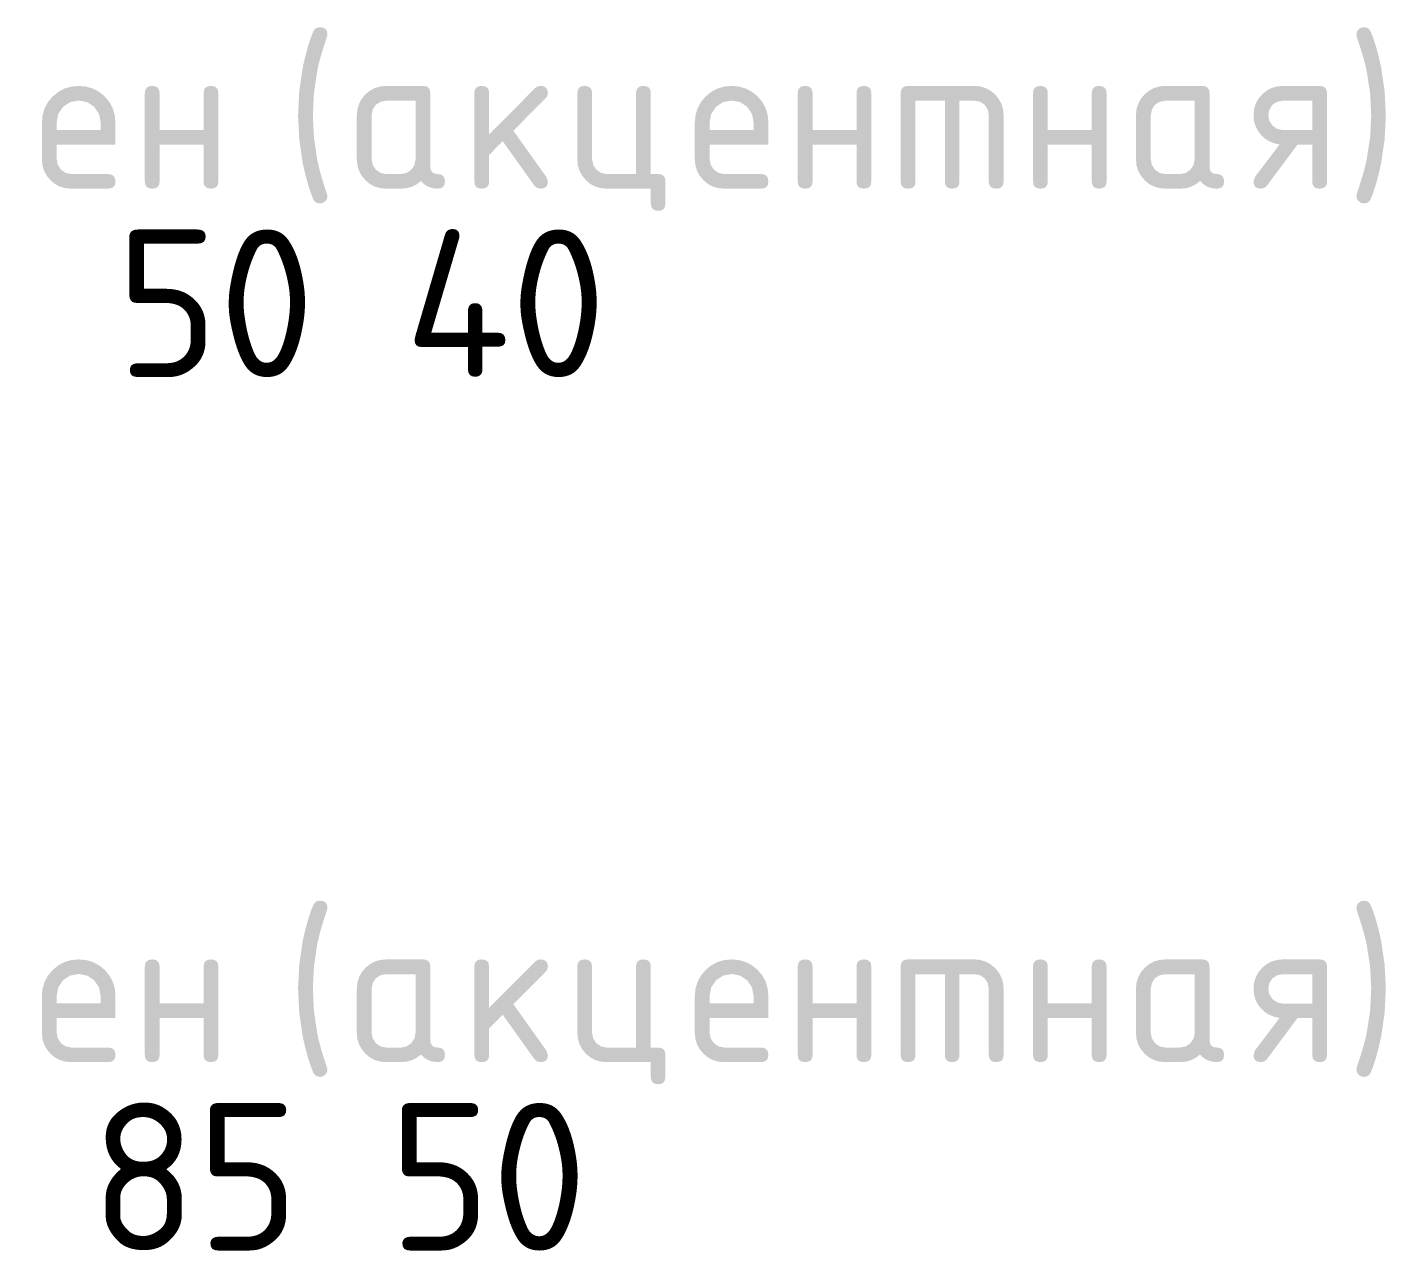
# Model space of a CAD drawing. Header units: millimetres. Extents: x 0 to 1189, y 0 to 841.
# Drawn here: x 1034.52 to 1062.52, y 602.24 to 627.46 of the extents above; entities that cross this region are included whole.
import ezdxf

# ---------------------------------------------------------------- set-up
doc = ezdxf.new("R2010")
doc.units = ezdxf.units.MM

msp = doc.modelspace()

# ---------------------------------------------------------------- hatches: boundary and pattern name
h = msp.add_hatch(color=7)
h.dxf.hatch_style = 2
h.paths.add_polyline_path([(1040.407595, 625.639412), (1040.42992, 625.18273), (1040.496892, 624.729355), (1040.528441, 624.583033), (1040.57234, 624.417436), (1040.628125, 624.232099), (1040.69533, 624.026556), (1040.708559, 623.971434), (1040.697741, 623.915417), (1040.661706, 623.865601), (1040.613543, 623.833217), (1040.555872, 623.823157), (1040.476015, 623.839487), (1040.424683, 623.890957), (1040.365212, 624.040853), (1040.307757, 624.217414), (1040.252678, 624.420227), (1040.200339, 624.648878), (1040.127785, 625.140837), (1040.102773, 625.639412), (1040.127785, 626.137779), (1040.200339, 626.629945), (1040.252678, 626.85845), (1040.307757, 627.060651), (1040.365212, 627.235877), (1040.424683, 627.383457), (1040.476015, 627.438303), (1040.555872, 627.455115), (1040.622518, 627.445606), (1040.67025, 627.417081), (1040.698964, 627.369539), (1040.708559, 627.302979), (1040.69533, 627.247858), (1040.628125, 627.044787), (1040.57234, 626.860629), (1040.528441, 626.695488), (1040.496892, 626.549468), (1040.42992, 626.096093)])
h = msp.add_hatch(color=7)
h.dxf.hatch_style = 2
h.paths.add_polyline_path([(1062.223815, 625.639412), (1062.201009, 626.096093), (1062.13066, 626.549468), (1062.099043, 626.688357), (1062.054661, 626.851121), (1061.997567, 627.037655), (1061.927813, 627.247858), (1061.918993, 627.302979), (1061.931258, 627.362855), (1061.965847, 627.413222), (1062.015663, 627.445124), (1062.07168, 627.455115), (1062.154638, 627.438303), (1062.202869, 627.383457), (1062.263968, 627.235877), (1062.321243, 627.060651), (1062.375417, 626.85845), (1062.427214, 626.629945), (1062.499768, 626.137779), (1062.524779, 625.639412), (1062.499768, 625.140837), (1062.427214, 624.648878), (1062.375417, 624.420227), (1062.321243, 624.217414), (1062.263968, 624.040853), (1062.202869, 623.890957), (1062.154638, 623.839487), (1062.07168, 623.823157), (1062.01711, 623.833217), (1061.965847, 623.865601), (1061.931258, 623.916864), (1061.918993, 623.971434), (1061.927813, 624.026556), (1061.997567, 624.23923), (1062.054661, 624.426945), (1062.099043, 624.590165), (1062.13066, 624.729355), (1062.201009, 625.18273)])
h = msp.add_hatch(color=7)
h.paths.add_polyline_path([(1035.580222, 625.944234), (1035.405211, 625.911919), (1035.258312, 625.813044), (1035.159438, 625.666146), (1035.127123, 625.491135), (1035.127123, 625.338448), (1036.033321, 625.338448), (1036.033321, 625.491135), (1036.001006, 625.666146), (1035.902132, 625.813044), (1035.755233, 625.911919)])
h.paths.add_polyline_path([(1035.127123, 625.034177), (1035.127123, 624.733214), (1035.149447, 624.617596), (1035.21642, 624.517688), (1035.314192, 624.450716), (1035.428086, 624.428392), (1036.185456, 624.428392), (1036.252334, 624.418883), (1036.30004, 624.390358), (1036.328626, 624.342815), (1036.338143, 624.276256), (1036.328626, 624.210067), (1036.30004, 624.163877), (1036.252334, 624.136807), (1036.185456, 624.127979), (1035.428086, 624.127979), (1035.305674, 624.138444), (1035.193338, 624.170354), (1035.09144, 624.224485), (1035.000343, 624.301612), (1034.922527, 624.39463), (1034.86688, 624.496742), (1034.833454, 624.60919), (1034.822301, 624.733214), (1034.822301, 625.486725), (1034.8359, 625.639231), (1034.87694, 625.779489), (1034.945782, 625.907862), (1035.042787, 626.024711), (1035.159317, 626.121398), (1035.287527, 626.190076), (1035.427725, 626.231055), (1035.580222, 626.244646), (1035.732719, 626.231115), (1035.872917, 626.190558), (1036.001126, 626.123025), (1036.117657, 626.02857), (1036.214662, 625.912039), (1036.283504, 625.78383), (1036.324543, 625.643632), (1036.338143, 625.491135), (1036.338143, 625.034177)])
h = msp.add_hatch(color=7)
h.dxf.hatch_style = 2
h.paths.add_polyline_path([(1037.249027, 625.034177), (1037.249027, 624.276256), (1037.239518, 624.210067), (1037.210993, 624.163877), (1037.163451, 624.136807), (1037.096892, 624.127979), (1037.030014, 624.136807), (1036.982308, 624.163877), (1036.953722, 624.210067), (1036.944205, 624.276256), (1036.944205, 626.096369), (1036.953722, 626.160698), (1036.982308, 626.207094), (1037.030014, 626.235198), (1037.096892, 626.244646), (1037.163451, 626.235198), (1037.210993, 626.207094), (1037.239518, 626.160698), (1037.249027, 626.096369), (1037.249027, 625.338448), (1038.155225, 625.338448), (1038.155225, 626.096369), (1038.164733, 626.160698), (1038.193259, 626.207094), (1038.240801, 626.235198), (1038.30736, 626.244646), (1038.374238, 626.235198), (1038.421944, 626.207094), (1038.45053, 626.160698), (1038.460047, 626.096369), (1038.460047, 624.276256), (1038.45053, 624.210067), (1038.421944, 624.163877), (1038.374238, 624.136807), (1038.30736, 624.127979), (1038.240801, 624.136807), (1038.193259, 624.163877), (1038.164733, 624.210067), (1038.155225, 624.276256), (1038.155225, 625.034177)])
h = msp.add_hatch(color=7)
h.paths.add_polyline_path([(1042.525104, 625.939824), (1041.91987, 625.939824), (1041.802116, 625.918051), (1041.703793, 625.854937), (1041.640679, 625.756683), (1041.618906, 625.639412), (1041.618906, 624.733214), (1041.64123, 624.617596), (1041.708203, 624.517688), (1041.805975, 624.450716), (1041.91987, 624.428392), (1042.22414, 624.428392), (1042.339689, 624.450716), (1042.435807, 624.517688), (1042.50278, 624.615943), (1042.525104, 624.733214)])
h.paths.add_polyline_path([(1043.130338, 624.276256), (1043.12089, 624.210067), (1043.092787, 624.163877), (1043.04639, 624.136807), (1042.982061, 624.127979), (1042.879665, 624.137557), (1042.787965, 624.166564), (1042.706497, 624.215416), (1042.634796, 624.284524), (1042.545129, 624.215416), (1042.447038, 624.166564), (1042.340163, 624.137557), (1042.22414, 624.127979), (1041.91987, 624.127979), (1041.797457, 624.138444), (1041.685121, 624.170354), (1041.583224, 624.224485), (1041.492127, 624.301612), (1041.41431, 624.39463), (1041.358664, 624.496742), (1041.325238, 624.60919), (1041.314084, 624.733214), (1041.314084, 625.639412), (1041.325238, 625.761575), (1041.358664, 625.874229), (1041.41431, 625.977375), (1041.492127, 626.071013), (1041.583224, 626.14628), (1041.685121, 626.200618), (1041.797457, 626.233561), (1041.91987, 626.244646), (1042.677239, 626.244646), (1042.744117, 626.235198), (1042.791823, 626.207094), (1042.820409, 626.160698), (1042.829926, 626.096369), (1042.829926, 624.581078), (1042.839435, 624.5142), (1042.86796, 624.466494), (1042.915502, 624.437909), (1042.982061, 624.428392), (1043.04639, 624.418883), (1043.092787, 624.390358), (1043.12089, 624.342815)])
h = msp.add_hatch(color=7)
h.dxf.hatch_style = 2
h.paths.add_polyline_path([(1044.041518, 625.249702), (1044.994018, 626.202202), (1045.040526, 626.234586), (1045.099851, 626.244646), (1045.166729, 626.235198), (1045.214435, 626.207094), (1045.243021, 626.160698), (1045.252538, 626.096369), (1045.240273, 626.038698), (1045.205684, 625.990536), (1044.540919, 625.321912), (1045.222772, 624.365002), (1045.252538, 624.276256), (1045.243021, 624.210067), (1045.214435, 624.163877), (1045.166729, 624.136807), (1045.099851, 624.127979), (1045.026953, 624.143758), (1044.973072, 624.191369), (1044.320984, 625.105835), (1044.041518, 624.822511), (1044.041518, 624.276256), (1044.032009, 624.210067), (1044.003484, 624.163877), (1043.955942, 624.136807), (1043.889382, 624.127979), (1043.822504, 624.136807), (1043.774798, 624.163877), (1043.746213, 624.210067), (1043.736696, 624.276256), (1043.736696, 626.096369), (1043.746213, 626.160698), (1043.774798, 626.207094), (1043.822504, 626.235198), (1043.889382, 626.244646), (1043.955942, 626.235198), (1044.003484, 626.207094), (1044.032009, 626.160698), (1044.041518, 626.096369)])
h = msp.add_hatch(color=7)
h.dxf.hatch_style = 2
h.paths.add_polyline_path([(1047.526577, 624.428392), (1047.590906, 624.418943), (1047.637302, 624.39084), (1047.665406, 624.344443), (1047.674854, 624.280115), (1047.674854, 623.823157), (1047.665406, 623.756598), (1047.637302, 623.709056), (1047.590906, 623.68053), (1047.526577, 623.671022), (1047.460018, 623.68053), (1047.412476, 623.709056), (1047.38395, 623.756598), (1047.374442, 623.823157), (1047.374442, 624.127979), (1046.464385, 624.127979), (1046.341972, 624.138444), (1046.229636, 624.170354), (1046.127739, 624.224485), (1046.036642, 624.301612), (1045.958826, 624.39525), (1045.903179, 624.498396), (1045.869753, 624.611051), (1045.8586, 624.733214), (1045.8586, 626.096369), (1045.868117, 626.160698), (1045.896702, 626.207094), (1045.944408, 626.235198), (1046.011286, 626.244646), (1046.077846, 626.235198), (1046.125388, 626.207094), (1046.153913, 626.160698), (1046.163422, 626.096369), (1046.163422, 624.733214), (1046.185746, 624.617596), (1046.252719, 624.517688), (1046.35049, 624.450716), (1046.464385, 624.428392), (1047.06962, 624.428392), (1047.06962, 626.096369), (1047.079128, 626.160698), (1047.107653, 626.207094), (1047.155196, 626.235198), (1047.221755, 626.244646), (1047.288633, 626.235198), (1047.336339, 626.207094), (1047.364925, 626.160698), (1047.374442, 626.096369), (1047.374442, 624.428392)])
h = msp.add_hatch(color=7)
h.paths.add_polyline_path([(1049.039132, 625.944234), (1048.864121, 625.911919), (1048.717223, 625.813044), (1048.618348, 625.666146), (1048.586033, 625.491135), (1048.586033, 625.338448), (1049.492231, 625.338448), (1049.492231, 625.491135), (1049.459916, 625.666146), (1049.361042, 625.813044), (1049.214143, 625.911919)])
h.paths.add_polyline_path([(1048.586033, 625.034177), (1048.586033, 624.733214), (1048.608358, 624.617596), (1048.67533, 624.517688), (1048.773102, 624.450716), (1048.886997, 624.428392), (1049.644367, 624.428392), (1049.711245, 624.418883), (1049.75895, 624.390358), (1049.787536, 624.342815), (1049.797053, 624.276256), (1049.787536, 624.210067), (1049.75895, 624.163877), (1049.711245, 624.136807), (1049.644367, 624.127979), (1048.886997, 624.127979), (1048.764584, 624.138444), (1048.652248, 624.170354), (1048.550351, 624.224485), (1048.459254, 624.301612), (1048.381438, 624.39463), (1048.325791, 624.496742), (1048.292365, 624.60919), (1048.281211, 624.733214), (1048.281211, 625.486725), (1048.294811, 625.639231), (1048.33585, 625.779489), (1048.404692, 625.907862), (1048.501697, 626.024711), (1048.618228, 626.121398), (1048.746437, 626.190076), (1048.886635, 626.231055), (1049.039132, 626.244646), (1049.191629, 626.231115), (1049.331828, 626.190558), (1049.460037, 626.123025), (1049.576567, 626.02857), (1049.673572, 625.912039), (1049.742414, 625.78383), (1049.783454, 625.643632), (1049.797053, 625.491135), (1049.797053, 625.034177)])
h = msp.add_hatch(color=7)
h.dxf.hatch_style = 2
h.paths.add_polyline_path([(1050.707937, 625.034177), (1050.707937, 624.276256), (1050.698429, 624.210067), (1050.669903, 624.163877), (1050.622361, 624.136807), (1050.555802, 624.127979), (1050.488924, 624.136807), (1050.441218, 624.163877), (1050.412632, 624.210067), (1050.403115, 624.276256), (1050.403115, 626.096369), (1050.412632, 626.160698), (1050.441218, 626.207094), (1050.488924, 626.235198), (1050.555802, 626.244646), (1050.622361, 626.235198), (1050.669903, 626.207094), (1050.698429, 626.160698), (1050.707937, 626.096369), (1050.707937, 625.338448), (1051.614135, 625.338448), (1051.614135, 626.096369), (1051.623644, 626.160698), (1051.652169, 626.207094), (1051.699711, 626.235198), (1051.766271, 626.244646), (1051.833149, 626.235198), (1051.880855, 626.207094), (1051.90944, 626.160698), (1051.918957, 626.096369), (1051.918957, 624.276256), (1051.90944, 624.210067), (1051.880855, 624.163877), (1051.833149, 624.136807), (1051.766271, 624.127979), (1051.699711, 624.136807), (1051.652169, 624.163877), (1051.623644, 624.210067), (1051.614135, 624.276256), (1051.614135, 625.034177)])
h = msp.add_hatch(color=7)
h.dxf.hatch_style = 2
h.paths.add_polyline_path([(1052.677706, 626.244646), (1054.040861, 626.244646), (1054.162335, 626.233561), (1054.273474, 626.200618), (1054.375104, 626.14628), (1054.468053, 626.071013), (1054.545869, 625.977375), (1054.601516, 625.874229), (1054.634942, 625.761575), (1054.646096, 625.639412), (1054.646096, 624.276256), (1054.636579, 624.210067), (1054.607993, 624.163877), (1054.560287, 624.136807), (1054.493409, 624.127979), (1054.42685, 624.136807), (1054.379307, 624.163877), (1054.350782, 624.210067), (1054.341274, 624.276256), (1054.341274, 625.639412), (1054.319501, 625.756683), (1054.256386, 625.854937), (1054.158132, 625.919705), (1054.040861, 625.939824), (1053.736039, 625.939824), (1053.736039, 624.276256), (1053.726522, 624.210067), (1053.697936, 624.163877), (1053.650231, 624.136807), (1053.583353, 624.127979), (1053.519257, 624.136807), (1053.472834, 624.163877), (1053.444601, 624.210067), (1053.435076, 624.276256), (1053.435076, 625.939824), (1052.829841, 625.939824), (1052.829841, 624.276256), (1052.820333, 624.210067), (1052.791807, 624.163877), (1052.744265, 624.136807), (1052.677706, 624.127979), (1052.610828, 624.136807), (1052.563122, 624.163877), (1052.534536, 624.210067), (1052.525019, 624.276256), (1052.525019, 626.096369), (1052.534536, 626.160698), (1052.563122, 626.207094), (1052.610828, 626.235198)])
h = msp.add_hatch(color=7)
h.dxf.hatch_style = 2
h.paths.add_polyline_path([(1055.557396, 625.034177), (1055.557396, 624.276256), (1055.547887, 624.210067), (1055.519362, 624.163877), (1055.47182, 624.136807), (1055.40526, 624.127979), (1055.338382, 624.136807), (1055.290677, 624.163877), (1055.262091, 624.210067), (1055.252574, 624.276256), (1055.252574, 626.096369), (1055.262091, 626.160698), (1055.290677, 626.207094), (1055.338382, 626.235198), (1055.40526, 626.244646), (1055.47182, 626.235198), (1055.519362, 626.207094), (1055.547887, 626.160698), (1055.557396, 626.096369), (1055.557396, 625.338448), (1056.463594, 625.338448), (1056.463594, 626.096369), (1056.473102, 626.160698), (1056.501628, 626.207094), (1056.54917, 626.235198), (1056.615729, 626.244646), (1056.682607, 626.235198), (1056.730313, 626.207094), (1056.758899, 626.160698), (1056.768416, 626.096369), (1056.768416, 624.276256), (1056.758899, 624.210067), (1056.730313, 624.163877), (1056.682607, 624.136807), (1056.615729, 624.127979), (1056.54917, 624.136807), (1056.501628, 624.163877), (1056.473102, 624.210067), (1056.463594, 624.276256), (1056.463594, 625.034177)])
h = msp.add_hatch(color=7)
h.paths.add_polyline_path([(1058.585498, 625.939824), (1057.980263, 625.939824), (1057.86251, 625.918051), (1057.764187, 625.854937), (1057.701073, 625.756683), (1057.6793, 625.639412), (1057.6793, 624.733214), (1057.701624, 624.617596), (1057.768597, 624.517688), (1057.866369, 624.450716), (1057.980263, 624.428392), (1058.284534, 624.428392), (1058.400083, 624.450716), (1058.496201, 624.517688), (1058.563174, 624.615943), (1058.585498, 624.733214)])
h.paths.add_polyline_path([(1059.190732, 624.276256), (1059.181284, 624.210067), (1059.153181, 624.163877), (1059.106784, 624.136807), (1059.042455, 624.127979), (1058.940058, 624.137557), (1058.848359, 624.166564), (1058.766891, 624.215416), (1058.69519, 624.284524), (1058.605522, 624.215416), (1058.507432, 624.166564), (1058.400556, 624.137557), (1058.284534, 624.127979), (1057.980263, 624.127979), (1057.857851, 624.138444), (1057.745515, 624.170354), (1057.643617, 624.224485), (1057.55252, 624.301612), (1057.474704, 624.39463), (1057.419057, 624.496742), (1057.385631, 624.60919), (1057.374478, 624.733214), (1057.374478, 625.639412), (1057.385631, 625.761575), (1057.419057, 625.874229), (1057.474704, 625.977375), (1057.55252, 626.071013), (1057.643617, 626.14628), (1057.745515, 626.200618), (1057.857851, 626.233561), (1057.980263, 626.244646), (1058.737633, 626.244646), (1058.804511, 626.235198), (1058.852217, 626.207094), (1058.880803, 626.160698), (1058.89032, 626.096369), (1058.89032, 624.581078), (1058.899828, 624.5142), (1058.928354, 624.466494), (1058.975896, 624.437909), (1059.042455, 624.428392), (1059.106784, 624.418883), (1059.153181, 624.390358), (1059.181284, 624.342815)])
h = msp.add_hatch(color=7)
h.paths.add_polyline_path([(1060.335075, 625.038036), (1060.22472, 625.062151), (1060.123202, 625.102803), (1060.031296, 625.160819), (1059.949776, 625.237024), (1059.882898, 625.326252), (1059.835192, 625.422508), (1059.806606, 625.526619), (1059.797089, 625.639412), (1059.808243, 625.761575), (1059.841669, 625.874229), (1059.897316, 625.977375), (1059.975132, 626.071013), (1060.066229, 626.14628), (1060.168126, 626.200618), (1060.280462, 626.233561), (1060.402875, 626.244646), (1061.160245, 626.244646), (1061.227123, 626.235198), (1061.274829, 626.207094), (1061.303414, 626.160698), (1061.312931, 626.096369), (1061.312931, 624.276256), (1061.303414, 624.210067), (1061.274829, 624.163877), (1061.227123, 624.136807), (1061.160245, 624.127979), (1061.093686, 624.136807), (1061.046143, 624.163877), (1061.017618, 624.210067), (1061.008109, 624.276256), (1061.008109, 625.034177), (1060.703287, 625.034177), (1060.072146, 624.187511), (1060.017369, 624.141829), (1059.949776, 624.127979), (1059.882898, 624.136807), (1059.835192, 624.163877), (1059.806606, 624.210067), (1059.797089, 624.276256), (1059.826855, 624.369412)])
h.paths.add_polyline_path([(1060.101911, 625.639412), (1060.124236, 625.523312), (1060.191208, 625.423335), (1060.28898, 625.356845), (1060.402875, 625.33459), (1061.008109, 625.33459), (1061.008109, 625.939824), (1060.402875, 625.939824), (1060.285122, 625.918051), (1060.186799, 625.854937), (1060.123684, 625.756683)])
h = msp.add_hatch(color=7)
h.dxf.hatch_style = 2
h.paths.add_polyline_path([(1040.407595, 607.639239), (1040.42992, 607.182558), (1040.496892, 606.729183), (1040.528441, 606.582861), (1040.57234, 606.417264), (1040.628125, 606.231927), (1040.69533, 606.026383), (1040.708559, 605.971262), (1040.697741, 605.915245), (1040.661706, 605.865429), (1040.613543, 605.833045), (1040.555872, 605.822985), (1040.476015, 605.839315), (1040.424683, 605.890785), (1040.365212, 606.040681), (1040.307757, 606.217242), (1040.252678, 606.420055), (1040.200339, 606.648706), (1040.127785, 607.140665), (1040.102773, 607.639239), (1040.127785, 608.137607), (1040.200339, 608.629773), (1040.252678, 608.858278), (1040.307757, 609.060479), (1040.365212, 609.235705), (1040.424683, 609.383285), (1040.476015, 609.43813), (1040.555872, 609.454943), (1040.622518, 609.445434), (1040.67025, 609.416909), (1040.698964, 609.369366), (1040.708559, 609.302807), (1040.69533, 609.247686), (1040.628125, 609.044614), (1040.57234, 608.860457), (1040.528441, 608.695316), (1040.496892, 608.549296), (1040.42992, 608.095921)])
h = msp.add_hatch(color=7)
h.dxf.hatch_style = 2
h.paths.add_polyline_path([(1062.223815, 607.639239), (1062.201009, 608.095921), (1062.13066, 608.549296), (1062.099043, 608.688185), (1062.054661, 608.850948), (1061.997567, 609.037483), (1061.927813, 609.247686), (1061.918993, 609.302807), (1061.931258, 609.362683), (1061.965847, 609.41305), (1062.015663, 609.444952), (1062.07168, 609.454943), (1062.154638, 609.43813), (1062.202869, 609.383285), (1062.263968, 609.235705), (1062.321243, 609.060479), (1062.375417, 608.858278), (1062.427214, 608.629773), (1062.499768, 608.137607), (1062.524779, 607.639239), (1062.499768, 607.140665), (1062.427214, 606.648706), (1062.375417, 606.420055), (1062.321243, 606.217242), (1062.263968, 606.040681), (1062.202869, 605.890785), (1062.154638, 605.839315), (1062.07168, 605.822985), (1062.01711, 605.833045), (1061.965847, 605.865429), (1061.931258, 605.916692), (1061.918993, 605.971262), (1061.927813, 606.026383), (1061.997567, 606.239058), (1062.054661, 606.426772), (1062.099043, 606.589993), (1062.13066, 606.729183), (1062.201009, 607.182558)])
h = msp.add_hatch(color=7)
h.paths.add_polyline_path([(1035.580222, 607.944061), (1035.405211, 607.911746), (1035.258312, 607.812872), (1035.159438, 607.665973), (1035.127123, 607.490962), (1035.127123, 607.338276), (1036.033321, 607.338276), (1036.033321, 607.490962), (1036.001006, 607.665973), (1035.902132, 607.812872), (1035.755233, 607.911746)])
h.paths.add_polyline_path([(1035.127123, 607.034005), (1035.127123, 606.733041), (1035.149447, 606.617424), (1035.21642, 606.517516), (1035.314192, 606.450544), (1035.428086, 606.428219), (1036.185456, 606.428219), (1036.252334, 606.418711), (1036.30004, 606.390186), (1036.328626, 606.342643), (1036.338143, 606.276084), (1036.328626, 606.209895), (1036.30004, 606.163705), (1036.252334, 606.136635), (1036.185456, 606.127807), (1035.428086, 606.127807), (1035.305674, 606.138272), (1035.193338, 606.170182), (1035.09144, 606.224313), (1035.000343, 606.30144), (1034.922527, 606.394457), (1034.86688, 606.49657), (1034.833454, 606.609018), (1034.822301, 606.733041), (1034.822301, 607.486553), (1034.8359, 607.639059), (1034.87694, 607.779317), (1034.945782, 607.90769), (1035.042787, 608.024539), (1035.159317, 608.121225), (1035.287527, 608.189903), (1035.427725, 608.230883), (1035.580222, 608.244474), (1035.732719, 608.230943), (1035.872917, 608.190386), (1036.001126, 608.122853), (1036.117657, 608.028397), (1036.214662, 607.911867), (1036.283504, 607.783658), (1036.324543, 607.64346), (1036.338143, 607.490962), (1036.338143, 607.034005)])
h = msp.add_hatch(color=7)
h.dxf.hatch_style = 2
h.paths.add_polyline_path([(1037.249027, 607.034005), (1037.249027, 606.276084), (1037.239518, 606.209895), (1037.210993, 606.163705), (1037.163451, 606.136635), (1037.096892, 606.127807), (1037.030014, 606.136635), (1036.982308, 606.163705), (1036.953722, 606.209895), (1036.944205, 606.276084), (1036.944205, 608.096197), (1036.953722, 608.160525), (1036.982308, 608.206922), (1037.030014, 608.235026), (1037.096892, 608.244474), (1037.163451, 608.235026), (1037.210993, 608.206922), (1037.239518, 608.160525), (1037.249027, 608.096197), (1037.249027, 607.338276), (1038.155225, 607.338276), (1038.155225, 608.096197), (1038.164733, 608.160525), (1038.193259, 608.206922), (1038.240801, 608.235026), (1038.30736, 608.244474), (1038.374238, 608.235026), (1038.421944, 608.206922), (1038.45053, 608.160525), (1038.460047, 608.096197), (1038.460047, 606.276084), (1038.45053, 606.209895), (1038.421944, 606.163705), (1038.374238, 606.136635), (1038.30736, 606.127807), (1038.240801, 606.136635), (1038.193259, 606.163705), (1038.164733, 606.209895), (1038.155225, 606.276084), (1038.155225, 607.034005)])
h = msp.add_hatch(color=7)
h.paths.add_polyline_path([(1042.525104, 607.939652), (1041.91987, 607.939652), (1041.802116, 607.917879), (1041.703793, 607.854765), (1041.640679, 607.75651), (1041.618906, 607.639239), (1041.618906, 606.733041), (1041.64123, 606.617424), (1041.708203, 606.517516), (1041.805975, 606.450544), (1041.91987, 606.428219), (1042.22414, 606.428219), (1042.339689, 606.450544), (1042.435807, 606.517516), (1042.50278, 606.61577), (1042.525104, 606.733041)])
h.paths.add_polyline_path([(1043.130338, 606.276084), (1043.12089, 606.209895), (1043.092787, 606.163705), (1043.04639, 606.136635), (1042.982061, 606.127807), (1042.879665, 606.137384), (1042.787965, 606.166392), (1042.706497, 606.215244), (1042.634796, 606.284352), (1042.545129, 606.215244), (1042.447038, 606.166392), (1042.340163, 606.137384), (1042.22414, 606.127807), (1041.91987, 606.127807), (1041.797457, 606.138272), (1041.685121, 606.170182), (1041.583224, 606.224313), (1041.492127, 606.30144), (1041.41431, 606.394457), (1041.358664, 606.49657), (1041.325238, 606.609018), (1041.314084, 606.733041), (1041.314084, 607.639239), (1041.325238, 607.761402), (1041.358664, 607.874057), (1041.41431, 607.977203), (1041.492127, 608.070841), (1041.583224, 608.146108), (1041.685121, 608.200445), (1041.797457, 608.233389), (1041.91987, 608.244474), (1042.677239, 608.244474), (1042.744117, 608.235026), (1042.791823, 608.206922), (1042.820409, 608.160525), (1042.829926, 608.096197), (1042.829926, 606.580906), (1042.839435, 606.514028), (1042.86796, 606.466322), (1042.915502, 606.437737), (1042.982061, 606.428219), (1043.04639, 606.418711), (1043.092787, 606.390186), (1043.12089, 606.342643)])
h = msp.add_hatch(color=7)
h.dxf.hatch_style = 2
h.paths.add_polyline_path([(1044.041518, 607.24953), (1044.994018, 608.20203), (1045.040526, 608.234414), (1045.099851, 608.244474), (1045.166729, 608.235026), (1045.214435, 608.206922), (1045.243021, 608.160525), (1045.252538, 608.096197), (1045.240273, 608.038526), (1045.205684, 607.990364), (1044.540919, 607.321739), (1045.222772, 606.36483), (1045.252538, 606.276084), (1045.243021, 606.209895), (1045.214435, 606.163705), (1045.166729, 606.136635), (1045.099851, 606.127807), (1045.026953, 606.143586), (1044.973072, 606.191197), (1044.320984, 607.105663), (1044.041518, 606.822338), (1044.041518, 606.276084), (1044.032009, 606.209895), (1044.003484, 606.163705), (1043.955942, 606.136635), (1043.889382, 606.127807), (1043.822504, 606.136635), (1043.774798, 606.163705), (1043.746213, 606.209895), (1043.736696, 606.276084), (1043.736696, 608.096197), (1043.746213, 608.160525), (1043.774798, 608.206922), (1043.822504, 608.235026), (1043.889382, 608.244474), (1043.955942, 608.235026), (1044.003484, 608.206922), (1044.032009, 608.160525), (1044.041518, 608.096197)])
h = msp.add_hatch(color=7)
h.dxf.hatch_style = 2
h.paths.add_polyline_path([(1047.526577, 606.428219), (1047.590906, 606.418771), (1047.637302, 606.390668), (1047.665406, 606.344271), (1047.674854, 606.279943), (1047.674854, 605.822985), (1047.665406, 605.756426), (1047.637302, 605.708883), (1047.590906, 605.680358), (1047.526577, 605.67085), (1047.460018, 605.680358), (1047.412476, 605.708883), (1047.38395, 605.756426), (1047.374442, 605.822985), (1047.374442, 606.127807), (1046.464385, 606.127807), (1046.341972, 606.138272), (1046.229636, 606.170182), (1046.127739, 606.224313), (1046.036642, 606.30144), (1045.958826, 606.395078), (1045.903179, 606.498224), (1045.869753, 606.610878), (1045.8586, 606.733041), (1045.8586, 608.096197), (1045.868117, 608.160525), (1045.896702, 608.206922), (1045.944408, 608.235026), (1046.011286, 608.244474), (1046.077846, 608.235026), (1046.125388, 608.206922), (1046.153913, 608.160525), (1046.163422, 608.096197), (1046.163422, 606.733041), (1046.185746, 606.617424), (1046.252719, 606.517516), (1046.35049, 606.450544), (1046.464385, 606.428219), (1047.06962, 606.428219), (1047.06962, 608.096197), (1047.079128, 608.160525), (1047.107653, 608.206922), (1047.155196, 608.235026), (1047.221755, 608.244474), (1047.288633, 608.235026), (1047.336339, 608.206922), (1047.364925, 608.160525), (1047.374442, 608.096197), (1047.374442, 606.428219)])
h = msp.add_hatch(color=7)
h.paths.add_polyline_path([(1049.039132, 607.944061), (1048.864121, 607.911746), (1048.717223, 607.812872), (1048.618348, 607.665973), (1048.586033, 607.490962), (1048.586033, 607.338276), (1049.492231, 607.338276), (1049.492231, 607.490962), (1049.459916, 607.665973), (1049.361042, 607.812872), (1049.214143, 607.911746)])
h.paths.add_polyline_path([(1048.586033, 607.034005), (1048.586033, 606.733041), (1048.608358, 606.617424), (1048.67533, 606.517516), (1048.773102, 606.450544), (1048.886997, 606.428219), (1049.644367, 606.428219), (1049.711245, 606.418711), (1049.75895, 606.390186), (1049.787536, 606.342643), (1049.797053, 606.276084), (1049.787536, 606.209895), (1049.75895, 606.163705), (1049.711245, 606.136635), (1049.644367, 606.127807), (1048.886997, 606.127807), (1048.764584, 606.138272), (1048.652248, 606.170182), (1048.550351, 606.224313), (1048.459254, 606.30144), (1048.381438, 606.394457), (1048.325791, 606.49657), (1048.292365, 606.609018), (1048.281211, 606.733041), (1048.281211, 607.486553), (1048.294811, 607.639059), (1048.33585, 607.779317), (1048.404692, 607.90769), (1048.501697, 608.024539), (1048.618228, 608.121225), (1048.746437, 608.189903), (1048.886635, 608.230883), (1049.039132, 608.244474), (1049.191629, 608.230943), (1049.331828, 608.190386), (1049.460037, 608.122853), (1049.576567, 608.028397), (1049.673572, 607.911867), (1049.742414, 607.783658), (1049.783454, 607.64346), (1049.797053, 607.490962), (1049.797053, 607.034005)])
h = msp.add_hatch(color=7)
h.dxf.hatch_style = 2
h.paths.add_polyline_path([(1050.707937, 607.034005), (1050.707937, 606.276084), (1050.698429, 606.209895), (1050.669903, 606.163705), (1050.622361, 606.136635), (1050.555802, 606.127807), (1050.488924, 606.136635), (1050.441218, 606.163705), (1050.412632, 606.209895), (1050.403115, 606.276084), (1050.403115, 608.096197), (1050.412632, 608.160525), (1050.441218, 608.206922), (1050.488924, 608.235026), (1050.555802, 608.244474), (1050.622361, 608.235026), (1050.669903, 608.206922), (1050.698429, 608.160525), (1050.707937, 608.096197), (1050.707937, 607.338276), (1051.614135, 607.338276), (1051.614135, 608.096197), (1051.623644, 608.160525), (1051.652169, 608.206922), (1051.699711, 608.235026), (1051.766271, 608.244474), (1051.833149, 608.235026), (1051.880855, 608.206922), (1051.90944, 608.160525), (1051.918957, 608.096197), (1051.918957, 606.276084), (1051.90944, 606.209895), (1051.880855, 606.163705), (1051.833149, 606.136635), (1051.766271, 606.127807), (1051.699711, 606.136635), (1051.652169, 606.163705), (1051.623644, 606.209895), (1051.614135, 606.276084), (1051.614135, 607.034005)])
h = msp.add_hatch(color=7)
h.dxf.hatch_style = 2
h.paths.add_polyline_path([(1052.677706, 608.244474), (1054.040861, 608.244474), (1054.162335, 608.233389), (1054.273474, 608.200445), (1054.375104, 608.146108), (1054.468053, 608.070841), (1054.545869, 607.977203), (1054.601516, 607.874057), (1054.634942, 607.761402), (1054.646096, 607.639239), (1054.646096, 606.276084), (1054.636579, 606.209895), (1054.607993, 606.163705), (1054.560287, 606.136635), (1054.493409, 606.127807), (1054.42685, 606.136635), (1054.379307, 606.163705), (1054.350782, 606.209895), (1054.341274, 606.276084), (1054.341274, 607.639239), (1054.319501, 607.75651), (1054.256386, 607.854765), (1054.158132, 607.919532), (1054.040861, 607.939652), (1053.736039, 607.939652), (1053.736039, 606.276084), (1053.726522, 606.209895), (1053.697936, 606.163705), (1053.650231, 606.136635), (1053.583353, 606.127807), (1053.519257, 606.136635), (1053.472834, 606.163705), (1053.444601, 606.209895), (1053.435076, 606.276084), (1053.435076, 607.939652), (1052.829841, 607.939652), (1052.829841, 606.276084), (1052.820333, 606.209895), (1052.791807, 606.163705), (1052.744265, 606.136635), (1052.677706, 606.127807), (1052.610828, 606.136635), (1052.563122, 606.163705), (1052.534536, 606.209895), (1052.525019, 606.276084), (1052.525019, 608.096197), (1052.534536, 608.160525), (1052.563122, 608.206922), (1052.610828, 608.235026)])
h = msp.add_hatch(color=7)
h.dxf.hatch_style = 2
h.paths.add_polyline_path([(1055.557396, 607.034005), (1055.557396, 606.276084), (1055.547887, 606.209895), (1055.519362, 606.163705), (1055.47182, 606.136635), (1055.40526, 606.127807), (1055.338382, 606.136635), (1055.290677, 606.163705), (1055.262091, 606.209895), (1055.252574, 606.276084), (1055.252574, 608.096197), (1055.262091, 608.160525), (1055.290677, 608.206922), (1055.338382, 608.235026), (1055.40526, 608.244474), (1055.47182, 608.235026), (1055.519362, 608.206922), (1055.547887, 608.160525), (1055.557396, 608.096197), (1055.557396, 607.338276), (1056.463594, 607.338276), (1056.463594, 608.096197), (1056.473102, 608.160525), (1056.501628, 608.206922), (1056.54917, 608.235026), (1056.615729, 608.244474), (1056.682607, 608.235026), (1056.730313, 608.206922), (1056.758899, 608.160525), (1056.768416, 608.096197), (1056.768416, 606.276084), (1056.758899, 606.209895), (1056.730313, 606.163705), (1056.682607, 606.136635), (1056.615729, 606.127807), (1056.54917, 606.136635), (1056.501628, 606.163705), (1056.473102, 606.209895), (1056.463594, 606.276084), (1056.463594, 607.034005)])
h = msp.add_hatch(color=7)
h.paths.add_polyline_path([(1058.585498, 607.939652), (1057.980263, 607.939652), (1057.86251, 607.917879), (1057.764187, 607.854765), (1057.701073, 607.75651), (1057.6793, 607.639239), (1057.6793, 606.733041), (1057.701624, 606.617424), (1057.768597, 606.517516), (1057.866369, 606.450544), (1057.980263, 606.428219), (1058.284534, 606.428219), (1058.400083, 606.450544), (1058.496201, 606.517516), (1058.563174, 606.61577), (1058.585498, 606.733041)])
h.paths.add_polyline_path([(1059.190732, 606.276084), (1059.181284, 606.209895), (1059.153181, 606.163705), (1059.106784, 606.136635), (1059.042455, 606.127807), (1058.940058, 606.137384), (1058.848359, 606.166392), (1058.766891, 606.215244), (1058.69519, 606.284352), (1058.605522, 606.215244), (1058.507432, 606.166392), (1058.400556, 606.137384), (1058.284534, 606.127807), (1057.980263, 606.127807), (1057.857851, 606.138272), (1057.745515, 606.170182), (1057.643617, 606.224313), (1057.55252, 606.30144), (1057.474704, 606.394457), (1057.419057, 606.49657), (1057.385631, 606.609018), (1057.374478, 606.733041), (1057.374478, 607.639239), (1057.385631, 607.761402), (1057.419057, 607.874057), (1057.474704, 607.977203), (1057.55252, 608.070841), (1057.643617, 608.146108), (1057.745515, 608.200445), (1057.857851, 608.233389), (1057.980263, 608.244474), (1058.737633, 608.244474), (1058.804511, 608.235026), (1058.852217, 608.206922), (1058.880803, 608.160525), (1058.89032, 608.096197), (1058.89032, 606.580906), (1058.899828, 606.514028), (1058.928354, 606.466322), (1058.975896, 606.437737), (1059.042455, 606.428219), (1059.106784, 606.418711), (1059.153181, 606.390186), (1059.181284, 606.342643)])
h = msp.add_hatch(color=7)
h.paths.add_polyline_path([(1060.335075, 607.037864), (1060.22472, 607.061979), (1060.123202, 607.102631), (1060.031296, 607.160647), (1059.949776, 607.236852), (1059.882898, 607.32608), (1059.835192, 607.422336), (1059.806606, 607.526447), (1059.797089, 607.639239), (1059.808243, 607.761402), (1059.841669, 607.874057), (1059.897316, 607.977203), (1059.975132, 608.070841), (1060.066229, 608.146108), (1060.168126, 608.200445), (1060.280462, 608.233389), (1060.402875, 608.244474), (1061.160245, 608.244474), (1061.227123, 608.235026), (1061.274829, 608.206922), (1061.303414, 608.160525), (1061.312931, 608.096197), (1061.312931, 606.276084), (1061.303414, 606.209895), (1061.274829, 606.163705), (1061.227123, 606.136635), (1061.160245, 606.127807), (1061.093686, 606.136635), (1061.046143, 606.163705), (1061.017618, 606.209895), (1061.008109, 606.276084), (1061.008109, 607.034005), (1060.703287, 607.034005), (1060.072146, 606.187338), (1060.017369, 606.141656), (1059.949776, 606.127807), (1059.882898, 606.136635), (1059.835192, 606.163705), (1059.806606, 606.209895), (1059.797089, 606.276084), (1059.826855, 606.369239)])
h.paths.add_polyline_path([(1060.101911, 607.639239), (1060.124236, 607.52314), (1060.191208, 607.423163), (1060.28898, 607.356673), (1060.402875, 607.334417), (1061.008109, 607.334417), (1061.008109, 607.939652), (1060.402875, 607.939652), (1060.285122, 607.917879), (1060.186799, 607.854765), (1060.123684, 607.75651)])

# ---------------------------------------------------------------- texts
at = {"color": 7, "char_height": 3.040288, "attachment_point": 1}
for s, insert in [('{\\fGOSTCommon|b0|i0|c0;RAL 210 50 40}', (1020.152374, 623.285943)), ('{\\fGOSTCommon|b0|i0|c0;RAL 110 85 50}', (1020.152374, 605.285767))]:
    msp.add_mtext(s, dxfattribs=dict(at, insert=insert))

doc.saveas('drawing.dxf')
